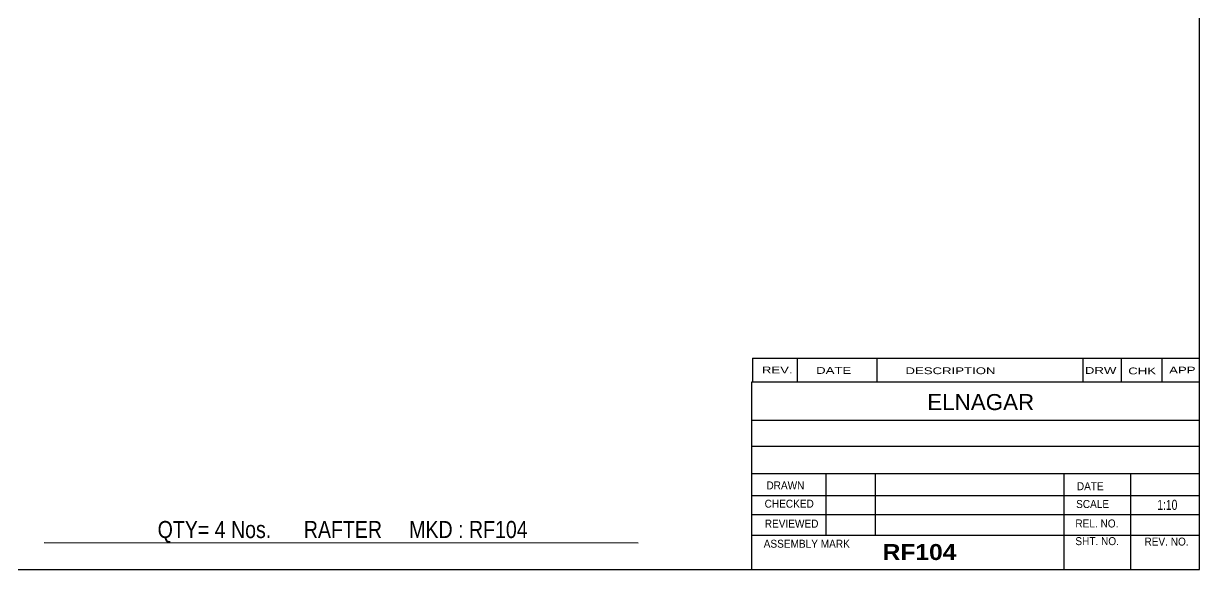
# Model space of a CAD drawing. Header units: millimetres. Extents: x -47 to 355, y -175 to 102.
# Drawn here: x 125.3 to 355.4, y -174.8 to -67.9 of the extents above; entities that cross this region are included whole.
import ezdxf

# ---------------------------------------------------------------- set-up
doc = ezdxf.new("R2010")
doc.units = ezdxf.units.MM
doc.styles.add('Arial', font='ARIAL.TTF', dxfattribs={"height": 0.2})
doc.styles.add('Arial Bold', font='ARIALBD.TTF', dxfattribs={"height": 0.2})
doc.styles.add('Arial Narrow', font='ARIALN.TTF', dxfattribs={"height": 0.2})

# ---------------------------------------------------------------- blocks, each defined once
blk = doc.blocks.new('Unknown-627303292-8140')
at = {"color": 5, "linetype": 'Continuous'}
for p, q in [((355.45, -174.78), (355.45, 102.22)), ((-44.55, -174.78), (355.45, -174.78))]:
    blk.add_line(p, q, dxfattribs=at)
blk = doc.blocks.new('CBS_CALLOFF-627303292-11835')
at = {"color": 7, "linetype": 'Continuous'}
blk.add_line((129.32, -169.51), (245.56, -169.53), dxfattribs=at)
at = {"color": 3, "linetype": 'Continuous', "style": 'Arial Narrow'}
blk.add_text('QTY= 4 Nos.      RAFTER     MKD : RF104', height=3.3405, dxfattribs=at).set_placement((151.55, -168.62))
blk = doc.blocks.new('CBS_NAME_BLOG-627303292-11836')
at = {"color": 7, "linetype": 'Continuous'}
for p, q in [((267.85, -138.03), (355.37, -138.03)), ((267.85, -174.74), (267.85, -138.03)), ((267.86, -145.57), (355.37, -145.57)), ((267.93, -150.62), (355.45, -150.62)), ((267.85, -156), (355.37, -156)), ((282.38, -168.1), (282.38, -156)), ((292.06, -168.08), (292.06, -156.01)), ((328.98, -174.74), (328.98, -156.01)), ((342.03, -174.74), (342.03, -156)), ((267.86, -160.29), (355.45, -160.28)), ((267.85, -164.04), (355.37, -164.04)), ((267.85, -168.08), (355.37, -168.08)), ((267.85, -174.78), (355.45, -174.78))]:
    blk.add_line(p, q, dxfattribs=at)
at = {"color": 3, "linetype": 'Continuous', "style": 'Arial'}
blk.add_text('ELNAGAR', height=3.133, dxfattribs=at).set_placement((302.18, -143.56))
at = {"color": 3, "linetype": 'Continuous'}
for s, height, style, width, p in [('DRAWN', 1.566, 'Arial', 0.9, (270.69, -159.1)), ('DATE', 1.566, 'Arial', 0.9, (331.45, -159.26)), ('CHECKED', 1.566, 'Arial', 0.9, (270.34, -162.68)), ('SCALE', 1.566, 'Arial', 0.9, (331.3, -162.74)), ('1:10', 1.957, 'Arial Narrow', 0.9, (347.19, -163.1)), ('REVIEWED', 1.566, 'Arial', 0.9, (270.37, -166.59)), ('REL. NO.', 1.566, 'Arial', 0.9, (331.16, -166.55)), ('ASSEMBLY MARK', 1.5663, 'Arial', 0.9, (270.16, -170.52)), ('RF104', 3.131, 'Arial Bold', 1.1, (293.43, -172.93)), ('SHT. NO.', 1.566, 'Arial', 0.9, (331.15, -170.01)), ('REV. NO.', 1.566, 'Arial', 0.9, (344.68, -170.1))]:
    blk.add_text(s, height=height, dxfattribs=dict(at, style=style, width=width)).set_placement(p)
blk = doc.blocks.new('CBS_REVISION-627303292-11837')
at = {"color": 7, "linetype": 'Continuous'}
for p, q in [((267.94, -133.4), (355.44, -133.4)), ((267.94, -133.4), (267.94, -138.03)), ((276.73, -133.4), (276.73, -138.03)), ((292.33, -133.4), (292.33, -137.97)), ((332.59, -133.4), (332.59, -138.03)), ((340.13, -133.4), (340.13, -138.03)), ((348.07, -133.4), (348.07, -138.03)), ((267.94, -138.03), (355.44, -138.03))]:
    blk.add_line(p, q, dxfattribs=at)
at = {"color": 7, "style": 'Arial Narrow', "width": 1.7}
for s, height, p in [('REV.', 1.326, (269.8, -136.36)), ('DATE', 1.326, (280.42, -136.47)), ('DESCRIPTION', 1.3257, (297.9, -136.53)), ('DRW', 1.326, (333.02, -136.47)), ('CHK', 1.326, (341.5, -136.56)), ('APP', 1.326, (349.51, -136.4))]:
    blk.add_text(s, height=height, dxfattribs=at).set_placement(p)

msp = doc.modelspace()

# ---------------------------------------------------------------- block references
for name in ['Unknown-627303292-8140', 'CBS_REVISION-627303292-11837', 'CBS_NAME_BLOG-627303292-11836', 'CBS_CALLOFF-627303292-11835']:
    msp.add_blockref(name, (0, 0))

doc.saveas('drawing.dxf')
